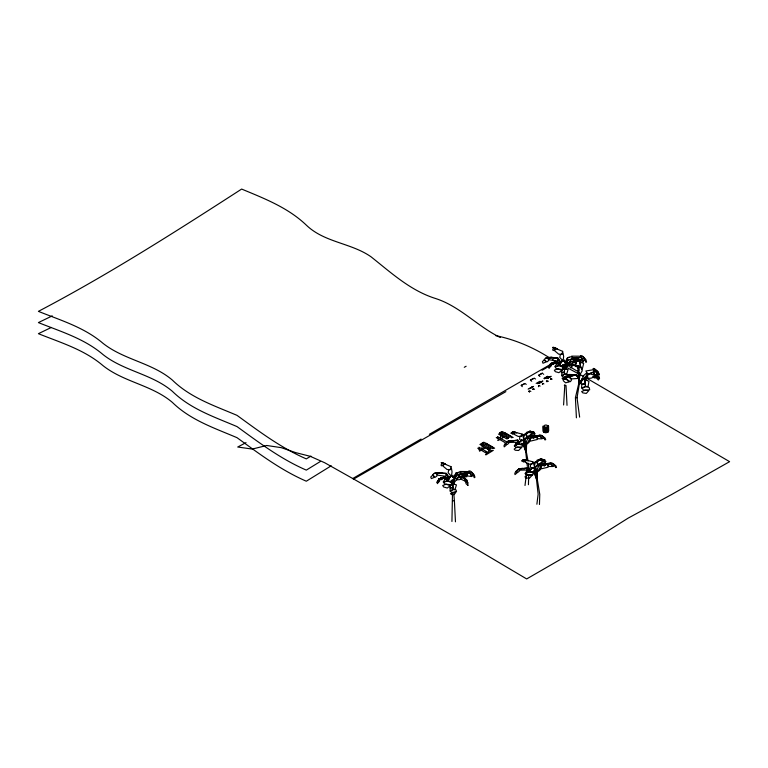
<?xml version="1.0" encoding="UTF-8"?>
<svg xmlns="http://www.w3.org/2000/svg" width="768" height="768" viewBox="0 0 768 768"><rect width="100%" height="100%" fill="white"/><g stroke="black" fill="none" stroke-linecap="round" stroke-linejoin="round"><path stroke-width="1.15" d="M523.613 441.542L523.642 438.538L522.538 435.139L519.792 436.81L519.61 439.296L521.203 440.592M534.394 469.267L534.432 466.262L533.318 462.864L530.573 464.534L530.39 467.011L531.994 468.317M564.47 372.038L564.432 374.218L562.051 375.955L563.222 377.069L567.485 376.915L565.891 379.19L563.098 379.181L562.07 378.307L568.157 376.118L567.619 374.525L564.432 374.218L561.59 375.715L561.898 373.075L564.47 372.038L561.322 372.566L563.03 368.65L566.227 368.938L564.557 368.016L562.982 368.477L568.07 369.552L566.784 373.747L564.432 374.218L564.528 368.467M528.432 484.704L528.739 474.518M528.845 471.12L528.422 463.248M539.453 504.499L539.76 494.314L537.178 478.714L537.322 472.042L537.178 478.714M451.93 521.472L452.506 492.403M563.597 404.966L564.826 384.806M526.397 450.989L526.541 444.326L526.166 450.97L528.058 461.021M578.621 383.434L579.101 378.115L576.278 375.552L576.394 374.707L568.934 376.79L565.421 376.81L565.171 378.461L570.442 381.686L571.584 379.92L568.934 376.79L565.315 376.33L568.618 374.995L571.67 375.84L568.848 374.477L576.394 374.707L579.101 378.115L578.813 383.328L575.414 397.69L576.403 417.811M452.918 483.533L454.598 484.282L451.363 483.821L452.928 483.36M452.64 480.624L452.477 482.755M452.794 477.466L453.053 475.315M564.346 364.224L564.096 367.411M564.413 362.122L564.576 359.99M438.902 478.944L438.758 480.163L442.195 479.424L444.134 477.024L446.342 477.485L442.762 477.552L438.902 478.944L437.021 482.266L439.93 479.414L438.902 478.944L444.134 477.024L447.37 477.926L448.934 479.664M525.005 485.491L526.934 469.795M536.89 504.24L538.128 494.15L536.131 476.131L536.765 476.198L536.131 476.131M451.478 476.179L452.035 471.821L451.402 468.096L450.346 469.507L448.685 470.15L448.138 472.723L451.296 476.16M563.107 360.835L563.654 356.477L563.021 352.752L561.974 354.163L560.304 354.806L559.757 357.379L562.925 360.816M577.008 397.958L579.763 381.245L579.139 381.139L579.763 381.245M587.357 377.386L587.942 374.266L585.878 370.992L592.781 369.83L595.824 371.318L598.234 374.294L597.754 371.645L594.72 369.091L598.416 372.499L599.347 374.89L597.754 371.645L593.683 368.362L593.011 368.755L598.31 374.822L595.315 375.187L593.059 372.24L587.942 374.266L586.176 378.403L582.144 379.085C573.792 390.451 583.229 379.517 583.315 375.85L586.627 372.941L587.942 374.266L595.824 371.318L593.059 372.24L594.912 376.157L592.752 376.502M454.003 479.002C450.998 490.589 455.347 480.403 453.955 476.726L455.856 473.251L457.498 472.55L457.872 473.75M564.49 368.736L565.574 361.382L567.475 357.907L569.117 357.206M564.893 367.862L565.853 362.64L568.042 360.096M452.957 483.946L454.445 478.925L456.384 475.958M453.187 483.994L454.445 478.925L457.584 477.994L459.754 473.827L458.736 476.957L466.838 476.717L466.205 472.973L460.829 473.683M564.874 367.594L566.064 363.581L568.003 360.614M564.806 368.65L566.064 363.581L569.203 362.65L570.835 359.53M571.037 359.53L570.355 361.613L576.144 361.44M493.315 450.355L485.942 454.886L485.462 454.464M465.283 480.326L467.722 483.13L466.598 479.837L464.899 478.656L467.866 483.13L466.598 479.837L461.578 477.062L460.762 479.117L465.888 481.421L464.899 478.656L460.502 476.688L457.661 478.205L452.736 484.57M519.667 441.638L515.616 443.213L519.312 442.33L515.942 443.52L514.253 445.872L517.978 444.01L522.134 445.037L522.288 446.909L515.664 447.312L514.694 446.112L517.978 444.01L521.77 439.987L525.283 442.454L524.362 443.165L525.571 448.915M532.56 467.702L528.768 471.725L532.282 472.022L536.669 469.354L532.56 467.702L531.466 468.96L526.406 470.938L530.093 470.054L526.723 471.235L525.034 473.587L528.768 471.725L532.925 472.762L533.069 474.624L526.445 475.027L525.475 473.827L528.768 471.725L532.56 467.702L536.074 470.179L535.142 470.88L536.525 476.602L535.69 469.286L534.451 467.002L535.008 462.989L540.883 458.938L545.069 460.042L543.024 460.464L539.386 459.878L536.842 462.202L533.165 463.085L540.883 458.938L544.666 460.022L540.614 460.426M564.461 367.622L564.442 364.57M575.578 359.99L580.08 359.76L581.904 360.422L579.389 359.971L582.566 360.634L582.854 362.554L579.869 362.189L580.57 366.653L575.626 366.528L576.374 361.354L579.389 359.971L579.869 362.189L583.699 363.37L582.259 369.206L580.57 366.653L578.189 367.008L578.141 371.472L580.07 374.371L582.259 370.771L580.57 366.653L579.389 359.971L576.163 360.509M481.834 448.752L482.323 446.006M500.352 438.067L500.832 435.322M461.578 477.062L459.763 479.616L456.643 479.885M564.989 368.429L568.176 364.416M565.075 368.554L567.629 365.347M454.234 477.984L457.142 474.595M520.685 441.235L521.77 439.987L525.888 441.629L521.501 444.307L517.978 444.01L521.77 439.987M525.341 448.416L525.984 448.474L525.341 448.416L526.723 460.8M551.952 363.763L553.517 362.544L550.531 363.6L548.64 366.922L550.378 365.232M440.323 479.107L441.898 477.888L440.698 478.09L444.134 477.024L443.462 478.291L446.352 479.645M561.533 361.286L562.829 360.413L566.966 363.11L562.57 366.288L559.056 365.53L554.832 366.634L556.694 363.984L560.429 363.475L562.829 360.413L565.699 362.774M449.914 476.63L451.2 475.757L455.347 478.454L450.95 481.632L447.437 480.874L443.203 481.978L445.066 479.328L448.8 478.819L451.2 475.757L453.283 477.13M320.16 461.616L306.307 470.122C280.646 458.938 259.45 442.848 237.024 426.595C214.339 416.928 190.464 409.027 172.349 391.296C152.016 373.997 123.955 371.126 103.066 354.605C84.278 338.544 60.778 331.594 38.4 322.589L52.253 315.878M331.248 465.792L306.307 481.21C280.646 470.026 259.45 453.936 237.024 437.683C214.339 428.016 190.464 420.115 172.349 402.384C152.016 385.085 123.955 382.214 103.066 365.693C84.278 349.632 60.778 342.682 38.4 333.677L51.331 327.446M310.925 456.106L306.307 458.89C280.646 447.706 259.45 431.616 237.024 415.363C214.339 405.696 190.464 397.795 172.349 380.074C152.016 362.765 123.955 359.894 103.066 343.373C84.278 327.322 60.778 320.371 38.4 311.357C108.422 274.627 175.248 231.955 241.642 189.062C264.528 198.586 288.029 207.648 306.307 225.12C324.384 242.573 351.024 242.832 370.973 256.752C391.114 272.717 410.525 290.698 435.638 298.531C460.09 306.394 477.552 326.429 500.304 337.507M542.112 370.291L555.571 362.496M421.075 439.066L352.752 478.512L483.197 553.162L526.675 578.938L584.659 545.462L628.138 518.141L671.626 494.515L729.6 461.664L585.696 377.635M429.36 434.285L555.667 361.44L558.778 363.149M524.131 384L521.059 385.459L525.062 383.462M533.434 378.634L530.362 380.093L534.365 378.096M522.307 386.659L521.693 386.179M531.725 381.226L530.995 380.803M539.962 376.464L539.242 376.051M543.696 374.314L543.206 373.901M538.781 382.8L540.374 381.466M540.662 381.907L537.629 383.693M547.584 378.115L550.224 376.627M529.133 391.382L529.43 391.68M532.982 389.155L533.27 389.462M542.352 383.875C542.573 384.902 542.966 382.896 542.429 384.01M550.522 379.027L551.194 379.354L550.55 379.181M481.238 443.654L483.773 442.195L492.47 447.216M499.747 432.97L502.282 431.51L510.979 436.531M500.957 433.67L501.917 433.114M500.362 434.15L499.987 434.65M479.059 448.675L478.694 448.33L479.539 448.262L479.059 448.675L479.539 451.19L485.75 447.6M497.203 437.779L498.058 437.578L497.568 437.99M504.211 433.603L505.421 433.738M505.296 436.32L498.058 440.506L497.568 440.083M487.517 448.819L488.621 448.598L488.726 451.747L486.307 453.562M491.136 448.262L489.926 448.963L487.997 447.84M485.462 452.237L485.942 451.958M512.189 437.645L510.979 437.501L511.824 437.578M492.106 450.211L489.686 451.19L490.051 448.33M505.872 391.642L353.683 479.059L324.691 462.739L310.205 456.298L295.709 452.63L281.213 447.648L266.717 445.488L252.221 449.069L237.725 447.014L246.01 442.646M464.275 367.286L466.128 366.259M569.28 362.861L572.122 361.344M510.47 441.091L517.843 440.179L517.968 441.408M521.251 468.816L528.624 467.894L530.333 469.526M548.208 378.326L547.834 378.029L551.126 376.282M530.669 388.454L530.285 388.157L533.578 386.41M531.034 434.429L535.142 433.709L531.802 432.154L529.824 432.701M541.814 462.154L545.933 461.434L542.582 459.869M509.539 441.398L506.755 442.301L508.118 441.206L511.594 440.592L513.6 441.197M520.32 469.114L517.536 470.016L518.899 468.922L522.374 468.307L524.381 468.912M453.821 493.718L454.397 500.87L452.698 500.698M531.715 436.013L533.808 436.33L534.768 434.957L525.427 438.739L526.234 437.52L529.277 436.09L532.944 436.003M487.882 449.165L488.726 448.675M460.867 473.712L469.834 472.8L471.936 476.15L473.174 475.411L471.619 472.109L474.269 474.931L474.931 477.302L474.23 477.696L473.03 474.182L470.534 471.158L468.845 470.861L471.677 476.534L467.712 475.987L466.205 472.973L469.834 472.8L467.866 471.542L459.994 471.494M569.251 364.368L571.382 364.272L573.197 361.718L576.518 363.312M571.622 356.15L579.485 356.198L581.453 357.456L583.555 360.806L584.803 360.067L583.238 356.765L585.898 359.587L586.55 361.958L585.85 362.352L584.65 358.838L582.163 355.814L580.464 355.517L583.296 361.19L581.318 360.912M559.699 364.31L555.091 362.947L555.754 361.68L557.971 362.141L552.317 362.746L555.754 361.68L558.989 362.582M531.802 432.154L533.885 432.298L530.093 431.222L522.384 435.37L526.051 434.477L528.605 432.154L532.243 432.749L534.278 432.317L530.093 431.222L524.218 435.264L523.661 439.277L525.024 441.571M535.69 469.286L536.467 476.63L535.229 470.717M527.722 469.219L529.949 469.421L528.624 467.894L518.899 468.922C517.21 470.285 513.869 472.666 515.011 474.605L517.219 472.704L516.038 471.254L518.141 472.214L519.696 470.698L518.899 468.922L520.685 470.141L528.211 469.978L528.624 467.894L528.758 469.133M555.283 358.406L550.723 357.187L557.837 358.08L559.776 360.355M442.522 473.443L439.094 472.531L446.218 473.424L448.157 475.699M502.282 436.944L502.157 437.021M483.773 447.638L483.648 447.706M575.088 360.682L573.907 360.336L578.678 359.386L580.31 360.173M584.275 379.67L581.539 379.238L584.698 379.277L588.931 381.37L588.115 386.419L585.533 386.525L581.53 388.013L581.818 384.672L585.312 383.75L584.698 379.277L582.038 379.392L580.954 383.942L585.312 383.75L585.533 386.525L582.115 388.406L583.565 390.067L588.758 390.672L586.31 393.418L582.806 392.89L581.654 391.536L585.082 390.144L589.699 389.76L589.219 387.562L585.533 386.525L584.698 379.277L586.608 380.237M495.571 335.587C514.714 339.552 532.829 347.146 549.36 357.725M576.49 365.616L572.39 363.773L573.197 361.718L576.211 363.379M521.376 444.115L523.565 445.162C528.413 461.04 525.629 445.296 521.184 443.251M532.166 471.83L534.346 472.886C539.03 488.074 536.573 474.403 532.762 471.61M583.622 376.522L562.915 365.424M464.467 478.608L466.598 479.837L461.693 477.072M573.322 361.728L575.126 362.765M552.461 359.51L556.608 361.901M547.651 376.253L543.917 378.403M550.915 378.48L552.115 379.181M547.181 380.64L548.39 381.331M539.885 381.283L536.16 383.443M534.96 378.662L535.565 379.008M542.669 383.242L543.878 383.933M538.944 385.392L540.144 386.093M525.658 384.029L526.262 384.374M533.366 388.608L534.576 389.309M529.642 390.768L530.842 391.459M504.451 432.48L513.149 437.501M500.957 432.278L509.645 437.299M503.002 433.603L501.072 432.202M499.622 433.046L508.32 438.067M499.747 433.248L502.646 434.928M506.506 437.155L508.445 438.269M507.235 437.99L506.39 438.48L507.13 438.058M498.413 434.016L507.11 439.037M497.453 436.531L506.15 441.552M497.203 437.645L497.933 438.067M496.243 437.501L504.941 442.522M485.942 443.174L494.64 448.195M486.182 444.01L486.912 444.422M482.438 442.963L491.136 447.984M481.114 443.731L489.811 448.752M481.238 443.942L484.128 445.613M488.602 449.722L479.904 444.422M478.934 447.216L487.632 452.237M478.694 448.33L479.424 448.752M477.734 448.195L486.432 453.216M564.326 385.354L566.016 385.526L567.024 405.322M577.498 365.914L579.341 367.786M538.522 386.006L538.522 386.707L538.579 385.949M560.17 362.016L557.962 359.75L557.837 358.08L545.837 357.946L549.859 357.322L551.424 357.667L545.568 358.253L544.282 359.395L545.779 362.112L542.995 363.245L542.362 361.67L544.445 359.702L546.902 361.939L548.688 360.518L547.786 357.821L549.677 359.866L557.491 361.008L557.837 358.08L558.71 359.318M448.541 477.36L446.342 475.094L446.218 473.424L434.218 473.29L438.24 472.666L439.805 473.021L433.949 473.597L432.662 474.739L434.16 477.456L431.366 478.589L430.733 477.014L432.826 475.046L435.274 477.283L437.059 475.862L436.166 473.165L438.058 475.21L445.872 476.352L446.218 473.424L447.082 474.662M577.786 365.894L579.494 367.786L578.65 365.587M561.994 366L564.144 368.525M561.907 366.096L564.058 368.611M450.374 481.344L452.438 483.955L450.288 481.44M540.768 382.272L540.864 381.821M531.466 387.638L531.571 387.197M533.05 389.242C534.403 390.211 532.646 387.917 533.126 389.376M550.752 376.426L546.778 378.576M542.88 381.034L539.587 382.79L539.962 383.088M542.515 381.178L538.531 383.338M541.978 381.389L538.166 383.482M533.213 386.554L529.238 388.704M532.675 386.755L528.125 389.146M578.832 359.635L577.824 357.629L571.373 358.483L581.453 357.456L577.824 357.629L578.458 361.373M526.589 433.046L526.32 432.451L530.093 431.222L528.605 432.154L532.57 433.181L527.683 436.819L526.051 434.477L527.117 437.28M537.37 460.762L537.101 460.166L540.883 458.938L539.386 459.878L543.35 460.906L538.464 464.544L536.842 462.202L537.898 464.995M578.621 365.549L579.408 367.661M580.07 374.371L579.014 380.755M577.104 366.442L577.795 368.525M534.384 470.266L536.506 478.128L534.23 470.304M523.603 442.541L525.725 450.413L523.44 442.589M524.448 443.002L525.734 448.877L524.909 441.571M562.925 364.79L563.77 369.341M562.694 364.858L563.53 369.408M451.306 480.134L452.141 484.685M451.277 481.344L451.91 484.752M576.97 397.363L579.638 417.13M526.973 463.056L527.347 466.435M563.549 365.443L563.77 367.747M563.366 365.424L563.587 367.728M451.92 480.787L452.256 484.243M451.738 480.768L452.074 484.224M454.397 500.87L455.462 521.827M548.563 426.067L548.65 430.762M548.323 425.549L548.506 431.462M548.237 425.722L548.323 430.416M547.968 427.066L548.064 431.942M547.411 427.574L547.498 432.269M546.758 427.67L546.845 432.365M545.702 427.786L545.789 432.48M545.04 427.843L545.126 432.538M544.858 427.69L544.944 432.384M544.205 427.622L544.291 432.317M544.128 427.44L544.214 432.134M543.552 427.248L543.638 431.942M543.274 426.595L543.36 431.28M543.062 426.058L543.235 431.453M452.822 479.914L452.746 483.149L452.726 480.096M547.709 430.128A2.563 1.517 -1.1 0 1 547.709 432.269M546.557 432.672A2.563 1.517 -1.1 0 1 543.418 431.645M569.078 364.176L569.078 365.779L567.878 366.221L567.043 364.214L568.003 363.226L569.693 363.6L568.061 364.195L577.363 366.374L578.774 369.936L577.738 373.594L579.072 375.36C577.565 396.576 580.003 368.861 578.227 367.814L578.774 369.936L576.864 370.954L571.814 367.872L571.757 365.107L568.061 364.195L570.182 364.032L572.323 365.002L570.941 368.026L570.374 367.651L569.078 364.176M452.842 487.382L452.813 489.562L450.432 491.299L451.603 492.413L455.866 492.259L454.272 494.534L451.478 494.525L450.451 493.651L456.538 491.462L456 489.869L452.813 489.562L449.971 491.059L450.278 488.419L452.842 487.382L452.909 483.811L451.411 483.994L449.702 487.91L452.842 487.382M451.603 482.717L451.574 484.877L444.605 484.051L443.664 482.39L447.437 480.874L451.2 475.757L444.682 478.742L448.8 478.819L447.437 480.874L451.603 482.717M452.909 483.811L452.813 489.562L455.155 489.091L456.442 484.896L452.909 483.811M563.232 367.373L563.194 369.533L556.224 368.707L555.283 367.046L559.056 365.53L562.829 360.413L556.301 363.398L560.429 363.475L559.056 365.53L563.232 367.373M579.946 382.416L582.49 379.133L579.946 382.416M525.197 438.806L524.976 441.158C528.922 464.131 522.72 441.773 528.614 438.269L527.837 436.819L525.197 438.806M535.987 466.522L535.757 468.883C539.702 491.846 533.501 469.488 539.405 465.984L538.618 464.534L535.987 466.522M550.531 363.6L550.387 364.819L553.814 364.08L555.754 361.68L550.531 363.6M530.506 438.211L529.93 441.235L537.36 439.478L536.554 436.502L530.506 438.211L529.037 442.464L526.541 444.326L530.477 437.827L540.019 435.869L542.323 438.49L543.61 437.914L542.237 435.859L545.117 438.086L545.712 439.699L544.915 439.891L543.418 436.954L541.114 435.178L539.28 434.89L542.074 438.787L538.157 438.768L536.554 436.502L540.019 435.869L538.32 435.475L530.957 436.762L530.506 438.211M541.286 465.926L540.71 468.95L548.15 467.194L547.334 464.218L541.286 465.926L539.827 470.179L537.322 472.042L541.267 465.542L550.8 463.594L553.114 466.214L554.39 465.629L553.018 463.574L555.907 465.811L556.493 467.414L555.696 467.606L554.198 464.669L551.894 462.893L550.07 462.605L552.854 466.512L548.947 466.483L547.334 464.218L550.8 463.594L549.101 463.2L541.738 464.477L541.286 465.926M517.843 440.179L517.421 442.253L509.904 442.426L508.118 441.206C506.429 442.57 503.088 444.941 504.221 446.88L506.429 444.979L505.258 443.53L507.36 444.499L508.915 442.982L508.118 441.206L517.843 440.179M451.066 466.723L450.346 469.507L447.101 469.536L443.04 466.118L444.154 463.776L441.926 462.682L441.034 465.312L441.706 465.869L444.154 463.776L451.066 466.723M562.694 351.379L561.974 354.163L558.72 354.192L554.669 350.774L555.782 348.432L553.546 347.338L552.653 349.968L553.325 350.525L555.782 348.432L562.694 351.379M595.747 374.496L595.248 376.397L591.254 378.144L588.374 378.403L586.79 375.475L587.549 374.246L579.523 383.338L583.238 378.902L587.222 377.789L586.79 375.475L589.046 373.632L594.653 375.187L595.248 376.397L598.742 377.846L597.024 378.614L598.33 380.006L599.558 378.394L598.858 376.099L597.83 376.07L597.936 377.299L596.544 374.266L595.747 374.496M594.557 376.33L594.144 377.894L598.742 377.846L594.557 376.33M529.411 391.843L528.864 391.229L529.411 391.843M546.96 381.706L546.403 381.101L546.96 381.706M455.856 473.251L455.232 475.219C458.803 475.901 462.442 471.84 465.398 475.517L463.104 475.824L464.083 477.283L466.186 476.198L466.858 474.47L465.523 474.134L464.602 474.845L465.408 472.762L462.336 473.846L463.325 473.472L459.12 472.099L455.856 473.251M567.475 357.907L566.861 359.875C570.422 360.557 574.061 356.496 577.018 360.173L574.723 360.48L575.702 361.939L577.814 360.854L578.486 359.126L577.142 358.79L576.221 359.501L577.027 357.418L573.955 358.502L574.954 358.128L570.749 356.755L567.475 357.907M522.154 434.083L521.414 436.166L518.179 436.435L514.243 434.39L515.174 432.317L522.154 434.083M532.934 461.808L532.205 463.882L528.96 464.16L525.024 462.106L525.965 460.042L532.934 461.808M513.101 431.904L512.17 433.862L512.88 434.285L515.174 432.317L513.101 431.904L512.419 432.182L516.758 432.787L514.656 431.99L512.419 432.182L514.627 431.875L511.728 432.451L510.931 433.363L513.101 431.904M523.882 459.619L522.95 461.587L523.67 462L525.965 460.042L523.882 459.619L523.2 459.898L527.539 460.512L525.446 459.715L523.2 459.898L525.418 459.6L522.509 460.176L521.722 461.088L523.882 459.619M536.122 435.974L533.462 438.432L532.445 437.366L534.614 436.79L533.808 436.33L534.787 435.821L536.122 435.974M546.902 463.69L544.253 466.147L543.235 465.082L545.405 464.515L542.496 463.728L536.208 466.454L537.014 465.235L540.058 463.814L543.725 463.728L542.496 463.728L545.549 462.682L544.589 464.045L546.902 463.69M438.01 482.63L437.443 483.677L437.078 482.534L438.029 480.864L439.536 481.344L438.01 482.63M549.629 367.286L549.062 368.333L548.698 367.19L549.648 365.52L551.155 366L549.629 367.286M531.274 436.128L530.448 437.414L534.614 436.79L531.274 436.128M542.054 463.853L541.229 465.13L545.405 464.515L542.054 463.853M461.808 473.798L460.838 475.133L465.398 475.517L461.808 473.798M573.437 358.454L572.458 359.789L577.018 360.173L573.437 358.454M521.184 447.754L518.65 450.48L515.184 450.221L514.157 449.098L516.96 447.149L521.184 447.754M531.974 475.469L529.43 478.195L525.965 477.946L524.947 476.813L527.75 474.874L531.974 475.469M561.946 370.253L558.912 372.682L555.283 371.645L554.333 370.166L557.654 368.89L561.946 370.253M450.326 485.606L447.293 488.026L443.664 486.989L442.714 485.51L446.035 484.234L450.326 485.606M542.333 373.181L538.608 375.331L542.333 373.181M548.131 376.531L544.406 378.682L548.131 376.531M538.435 386.006L538.435 386.006M492.95 447.917L492.47 448.195L493.67 448.474L492.95 447.917M467.962 485.28L466.176 483.869L465.139 480.749L467.347 482.266L467.962 485.28M569.069 381.84L565.613 382.848L563.28 380.707L563.261 379.133L566.093 379.066L569.069 381.84M576.394 374.707L568.934 376.79L571.786 378.864L578.352 378.432L576.394 374.707M557.222 348.941L552.73 347.366L555.11 347.616L557.222 348.941M445.594 464.285L441.11 462.71L443.482 462.96L445.594 464.285M544.589 426.883A1.776 1.056 -1.1 0 0 547.536 426.317A1.776 1.056 -1.1 0 0 545.28 425.098A1.776 1.056 -1.1 0 0 544.589 426.883"/></g></svg>
